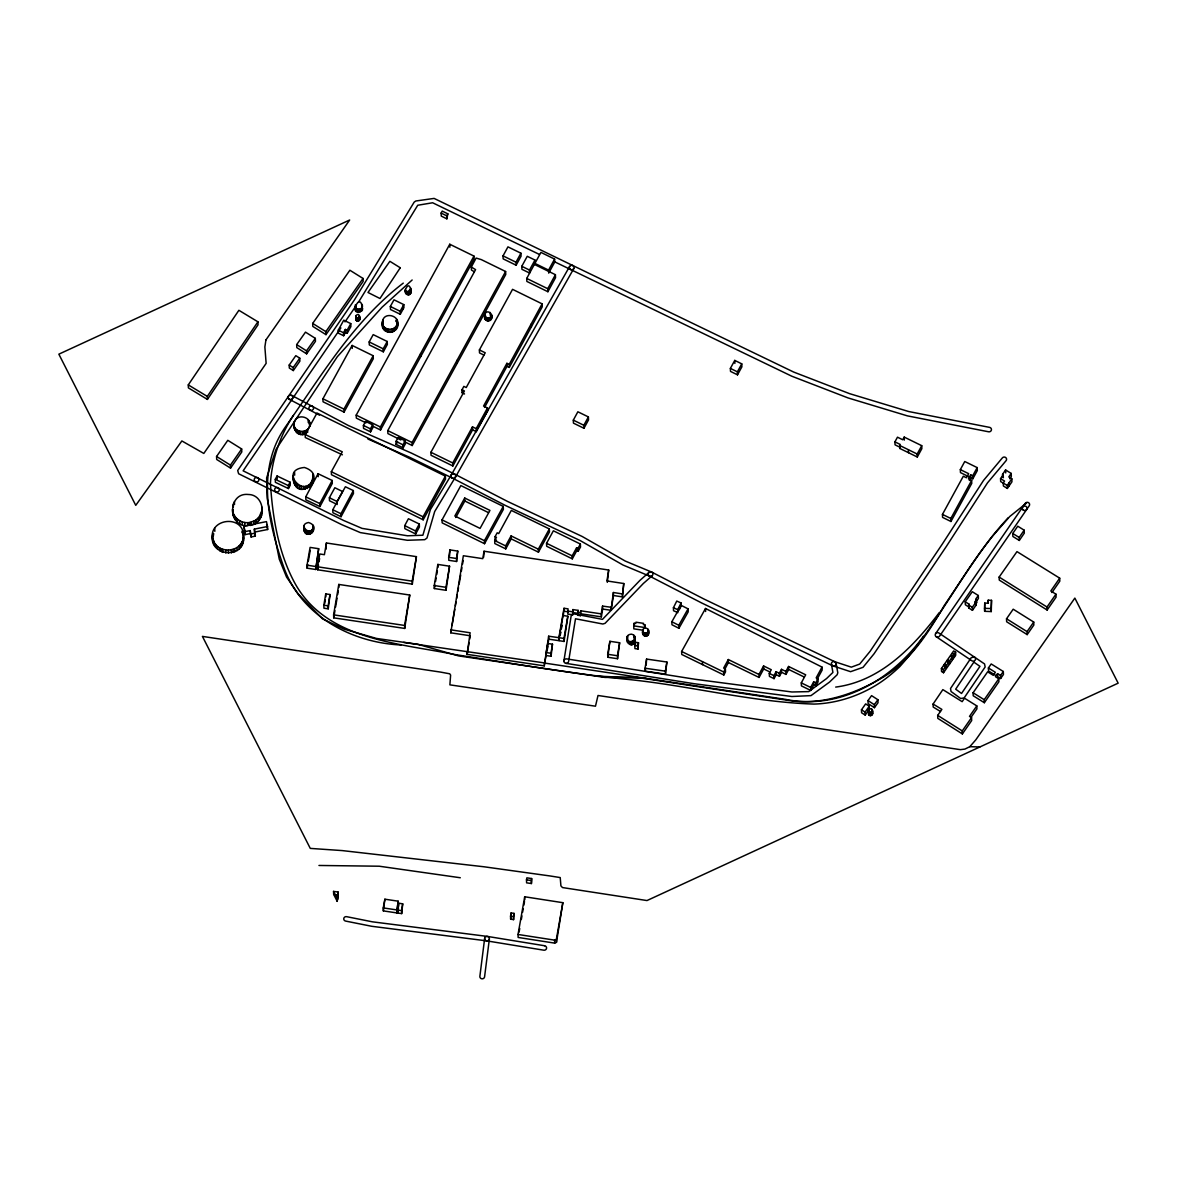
<?xml version="1.0" encoding="UTF-8"?>
<svg xmlns="http://www.w3.org/2000/svg" width="1177" height="1177" viewBox="0 0 1177 1177"><rect width="100%" height="100%" fill="white"/><g stroke="black" fill="none" stroke-linecap="round" stroke-linejoin="round"><path stroke-width="1.5" d="M309.728 423.47C310.846 434.328 292.264 433.798 294.103 423.029C295.78 412.789 312.317 416.334 309.845 426.471L309.492 422.19M313.17 526.428C312.199 538.11 296.457 524.736 308.565 522.514C323.543 527.458 303.048 543.436 303.96 527.002M313.273 530.489L312.685 524.898M313.156 476.17C308.712 502.932 276.374 470.153 304.416 467.475C330.708 475.994 294.736 505.948 293.235 477.244M313.229 480.981L312.832 474.375M397.414 326.176C401.283 315.112 382.672 310.743 382.393 322.63C379.524 335.813 401.475 334.636 397.326 321.821M212.713 534.402C207.593 556.412 245.022 559.693 243.61 537.492C245.037 513.025 205.386 518.16 213.169 541.964M212.787 539.184L213.699 533.652M984.531 608.332L984.752 603.095L988.062 603.198L988.209 600.196L991.52 600.344L991.269 611.569L984.663 611.319L984.531 608.332L991.152 608.568L991.269 611.569M984.663 611.319L984.752 603.095M991.152 608.568L991.52 600.344M293.353 480.245L293.323 475.596M382.51 325.617L382.878 319.835M627.091 637.228C627.061 647.306 641.391 637.331 631.666 634.182C620.382 634.403 632.299 652.661 635.139 640.582M262.059 510.229L259.028 517.218L255.188 520.514L249.892 522.47L250.024 525.457C267.164 523.456 265.781 494.59 248.303 494.487C227.632 492.207 227.293 527.414 247.95 525.678L247.832 522.676C240.285 523.103 232.752 517.115 232.443 509.376M262.177 513.216L262.236 510.259M243.492 540.567L242.992 531.739M355.719 315.73C358.058 323.072 361.795 310.61 355.719 315.73L355.969 320.129C358.352 323.189 361.295 318.643 359.676 316.083M868.288 710.055C870.568 717.911 875.041 704.685 868.288 710.055L868.567 714.601C871.318 717.911 874.334 712.571 872.334 709.863M304.078 530.003L304.196 528.914M648.439 630.313C648.777 633.917 642.789 634.241 642.716 630.607C643.775 624.825 651.44 629.651 648.453 634.344C646.394 638.743 640.906 634.506 642.716 630.607M648.453 634.344L648.13 629.298M232.722 509.42L232.56 512.378M491.383 318.879C494.208 313.597 485.954 308.286 484.747 315.083C482.335 323.131 494.649 322.189 491.397 314.627M484.659 938.407L479.878 976.248A2.369 2.251 -2.3 0 0 481.864 978.793A2.369 2.251 -2.3 0 0 484.571 976.895L489.382 938.878M484.865 318.084L485.601 315.936M337.21 901.361L338.137 892.063L333.547 891.401L333.68 894.402L337.21 901.361L338.137 892.063M410.95 289.027C399.091 299.9 410.17 274.094 410.92 293.029C408.86 297.207 403.534 293.147 405.3 289.365M410.92 293.029L410.641 287.938M622.236 593.899L613.379 592.517L613.497 595.503L622.353 596.886L623.781 583.527L606.935 580.938L608.7 570.021L484.041 551.233L482.776 558.648L463.355 555.735L450.762 632.814L470.256 635.757L469.682 639.14M622.353 596.886L623.781 583.527M362.384 310.051C361.442 287.291 346.494 319.953 362.384 310.051L362.075 304.299M607.317 582.365L608.7 570.021M397.532 910.042L398.635 903.171L402.711 903.862L401.681 913.587L397.649 913.043L397.532 910.042L401.563 910.601L401.681 913.587M397.649 913.043L398.473 907.879M836.082 663.372L837.803 672.773L837.156 674.745L829.535 682.072L810.997 695.622L791.841 696.504L694.43 683.749L565.872 663.328A2.369 2.251 -2.3 0 1 563.93 660.753L571.183 615.762L574.008 613.894L602.492 619.352L639.95 580.364L648.954 572.419M634.815 645.599L635.359 642.259L638.478 642.716L638.052 649.042L634.933 648.601L634.815 645.599L637.934 646.055L638.052 649.042M637.934 646.055L638.478 642.716M645.07 668.227L646.585 659.076L666.888 662.018L665.491 674.156L645.187 671.214L645.07 668.227L665.373 671.155L665.491 674.156M645.187 671.214L645.687 668.168M646.202 665.123L646.585 659.076M665.373 671.155L666.888 662.018M323.837 605.213L325.735 593.899L330.016 594.532L328.236 608.833L323.955 608.215L323.837 605.213L328.118 605.846L328.236 608.833M324.764 603.36L325.308 600.123M328.118 605.846L330.016 594.532M610.892 607.244L602.55 606.081L602.668 609.083L611.01 610.245L613.379 592.517M611.01 610.245L613.497 595.503M333.606 614.85L338.785 584.439L409.758 595.032L404.711 628.43L333.724 617.851L333.606 614.85L404.594 625.443L404.711 628.43M333.724 617.851L334.945 610.686M335.563 607.111L337.078 598.166M337.681 594.591L338.299 591.016M404.594 625.443L409.758 595.032M448.672 557.324L449.952 549.909L457.75 551.086L456.602 561.488L448.805 560.311L448.672 557.324L456.485 558.486L456.602 561.488M449.555 555.868L449.952 549.909M456.485 558.486L457.75 551.086M401.563 910.601L402.711 903.862M546.363 653.426L544.245 665.873L467.092 654.353L469.108 642.524M483.644 557.192L484.041 551.233M544.245 665.873L548.659 636.198L558.884 637.669L559.001 640.671L548.776 639.185L548.659 636.198M546.172 652.558L547.717 643.481L552.499 644.187L551.071 656.266L546.29 655.545L546.172 652.558L550.954 653.264L551.071 656.266M546.967 649.866L548.776 639.185M547.07 651.013L547.849 646.467M550.954 653.264L552.499 644.187M558.884 637.669L564.033 608.274L568.064 608.862L567.785 614.114L572.611 614.732L572.846 609.583L578.172 610.392L577.966 615.262L580.408 615.689L580.717 610.804L601.226 613.864L601.344 616.866L580.835 613.805M572.611 614.732L572.846 609.583M601.226 613.864L602.55 606.081M601.344 616.866L602.668 609.083M607.685 654.28L609.892 641.303L619.646 642.76L617.557 658.723L607.803 657.266L607.685 654.28L617.439 655.736L617.557 658.723M607.803 657.266L609.892 641.303M617.439 655.736L619.646 642.76M315.73 569.477L318.673 548.703L310.095 547.408L307.02 565.181L307.138 568.182L315.73 569.477L318.673 548.703M317.555 566.784L319.761 553.97L324.396 554.691L326.412 542.98L416.423 556.647L412.303 584.145L317.672 569.786L317.555 566.784L412.185 581.158L412.303 584.145M317.672 569.786L318.496 564.975M319.055 561.767L319.6 558.575M325.955 549.321L326.412 542.98M412.185 581.158L416.423 556.647M434.225 585.543L437.844 564.43L449.555 566.196L446.054 590.31L434.342 588.544L434.225 585.543L445.936 587.308L446.054 590.31M434.342 588.544L434.946 585.028M435.549 581.497L436.152 577.981M436.77 574.464L437.373 570.933M445.936 587.308L449.555 566.196M450.762 632.814L451.38 629.209M451.997 625.59L454.793 609.333M455.411 605.714L456.029 602.094M456.661 598.49L457.279 594.871M457.897 591.251L458.515 587.632M459.133 584.027L460.693 574.994M461.31 571.375L461.928 567.755M462.546 564.151L463.164 560.532M510.538 916.192L511.098 912.955L514.025 913.396L513.584 919.62L510.656 919.193L510.538 916.192L513.466 916.618L513.584 919.62M510.656 919.193L511.098 912.955M513.466 916.618L514.025 913.396M531.415 883.544L531.636 878.542L526.869 877.836L526.487 879.837L526.605 882.838L531.415 883.544L531.636 878.542M644.908 624.869L644.466 627.473L633.726 625.87L634.182 623.266L635.742 623.501L635.963 622.206L643.569 623.354L643.348 624.649L644.908 624.869L645.025 627.871M307.138 568.182L307.756 564.622M308.359 561.061L310.213 550.395M396.723 912.896L398.15 901.185L384.894 899.199L383.231 907.908L383.349 910.895L396.723 912.896L398.15 901.185M559.178 637.713L563.062 615.497L567.844 616.233L564.077 641.45L559.296 640.715L559.178 637.713L563.945 638.449L564.077 641.45M559.914 635.477L560.517 632.02M561.12 628.562L561.723 625.105M563.239 616.454L564.033 608.274M560.193 635.58L560.796 632.167M561.385 628.739L561.988 625.325M563.945 638.449L567.844 616.233M518.027 934.464L524.692 896.771L562.841 902.685L556.486 942.306L554.705 943.13L518.145 937.451L518.027 934.464L554.588 940.129L556.368 939.32L562.841 902.685M519.101 932.066L519.734 928.476M521.323 919.502L521.955 915.912M522.588 912.322L523.221 908.732M523.868 905.142L524.501 901.553M577.966 615.262L578.172 610.392M355.307 308.948L356.322 306.476M383.349 910.895L384.894 899.199M642.833 633.609L643.069 632.49M580.408 615.689L580.717 610.804M382.393 322.63C382.51 331.178 396.472 331.649 397.296 323.175M213.052 538.963C216.318 554.544 241.565 553.205 243.374 537.58M355.189 305.961C355.263 310.949 363.796 309.772 362.339 304.917M681.071 602.992L677.717 609.657L677.834 612.658L673.538 610.716L673.421 607.729L676.76 601.05L681.071 602.992L681.189 605.978L679.173 609.98M275.271 479.348L277.066 475.979L290.116 482.217L290.233 485.218L288.439 488.558L275.389 482.335L275.271 479.348L288.321 485.571L288.439 488.558M305.755 496.841L318.07 473.728L332.179 480.466L332.297 483.467L319.938 506.551L305.873 499.828L305.755 496.841L319.82 503.565L319.938 506.551M319.82 503.565L332.179 480.466M474.287 271.755L471.433 270.033L471.315 267.047L476.111 258.072L481.261 259.587L505.61 271.504L505.742 274.491L412.215 445.524L404.108 441.552M288.321 485.571L290.116 482.217M341.05 516.703L340.933 513.716L353.335 490.574L345.376 486.763L332.797 509.744L332.914 512.745L341.05 516.703L353.453 493.56L353.335 490.574M404.711 525.633L408.419 518.733L419.306 524.015L419.424 527.002L415.658 533.975L404.829 528.635L404.711 525.633L415.54 530.974L415.658 533.975M509.185 364.414L506.904 363.31L507.022 366.297L509.303 367.415L509.185 364.414L542.111 303.857L512.554 289.336L479.392 349.937L479.51 352.923L483.879 355.057M509.303 367.415L542.229 306.844L542.111 303.857M415.54 530.974L419.306 524.015M728.298 659.532L728.416 662.533L759.077 677.452L758.959 674.45L728.298 659.532L723.664 668.065L725.385 668.904L725.503 671.89L723.826 674.98L681.748 654.471L681.63 651.484L705.509 608.48L822.017 667.094L822.149 670.081L817.118 679.335M724.561 669.639L728.416 662.533M758.959 674.45L763.579 665.961L771.273 669.713L769.272 673.391L769.405 676.378L774.054 678.643L776.202 674.686L776.084 671.699L779.336 673.288L779.454 676.275L776.202 674.686M759.077 677.452L763.696 668.948L763.579 665.961M813.807 684.837L815.867 685.838L815.749 682.851L813.675 681.836L813.807 684.837L810.762 690.443L801.405 685.897L801.287 682.895L805.686 674.804L788.575 666.476L785.868 671.434L786.001 674.421L781.616 672.302L781.499 669.316L785.868 671.434M810.762 690.443L810.644 687.442L813.675 681.836M822.017 667.094L816.161 677.878L817.971 678.761L818.089 681.748L815.867 685.838M356.204 318.04L355.969 320.129M441.125 213.081L442.228 211.08L447.848 213.846L446.863 218.834L441.257 216.082L441.125 213.081L446.745 215.847L446.863 218.834M400.283 314.274L400.151 311.287L403.799 304.622L393.986 299.811L390.337 306.476L390.455 309.477L400.283 314.274L403.932 307.609L403.799 304.622M370.549 431.856L370.431 428.869L372.623 424.853L365.606 421.41L363.413 425.412L363.531 428.413L370.549 431.856L372.741 427.854L372.623 424.853M503.035 255.88L507.949 246.861L520.925 253.202L521.058 256.203L516.129 265.208L503.153 258.866L503.035 255.88L516.012 262.221L516.129 265.208M412.215 445.524L412.082 442.537L505.61 271.504M516.012 262.221L520.925 253.202M534.976 260.058L529.503 270.077L529.621 273.064L521.911 269.298L521.794 266.296L527.252 256.292L534.976 260.058L535.094 263.06L526.722 278.434L526.84 281.421L547.893 291.719L555.529 277.698L555.412 274.697L534.373 264.413M548.585 270.107L554.602 259.087L540.92 252.393L534.917 263.413L548.585 270.107L548.717 273.093L554.72 262.088L554.602 259.087M547.893 291.719L547.761 288.718L555.412 274.697M496.576 540.317L495.193 539.654L495.076 536.653L497.18 532.798L498.724 533.564L511.318 510.406L549.335 528.944L549.453 531.93L538.448 552.16L511.201 538.889L511.083 535.903L538.33 549.173L538.448 552.16M511.201 538.889L505.757 548.879L494.811 543.568L494.693 540.567L496.459 537.33L495.076 536.653M573.317 420.13L577.863 411.788L588.397 416.923L588.515 419.909L583.969 428.266L573.434 423.132L573.317 420.13L583.851 425.28L583.969 428.266M505.757 548.879L505.639 545.893L511.083 535.903M583.851 425.28L588.397 416.923M538.33 549.173L549.335 528.944M723.826 674.98L723.693 671.993L725.385 668.904M894.917 441.861L897.477 437.182L902.73 439.757L904.201 437.094L921.738 445.671L921.856 448.658L917.295 457L899.758 448.422L900.184 444.435L894.917 441.861L895.05 444.847L900.302 447.422L899.758 448.422M774.054 678.643L773.922 675.657L776.084 671.699M779.336 673.288L781.499 669.316M779.454 676.275L781.616 672.302M786.001 674.421L788.693 669.463L788.575 666.476M815.749 682.851L817.971 678.761M968.774 476.67L960.461 472.595L960.344 469.608L964.757 461.516L977.19 467.607L977.307 470.594L972.82 478.804L970.804 477.818L970.687 474.831L972.702 475.817L972.82 478.804M347.112 330.281L350.761 323.616L343.758 320.173L338.27 330.178L338.387 333.165L343.655 335.739L345.479 332.414L345.361 329.413L347.112 330.281L347.23 333.268L345.479 332.414M347.23 333.268L350.878 326.603L350.761 323.616M322.925 398.782L352.144 345.435L373.183 355.748L373.3 358.75L344.067 412.097L323.042 401.784L322.925 398.782L343.949 409.11L344.067 412.097M343.949 409.11L373.183 355.748M383.334 351.82L383.202 348.833L387.218 341.492L373.197 334.621L369.181 341.948L369.298 344.935L383.334 351.82L387.336 344.493L387.218 341.492M366.003 422.867L356.322 418.115L356.204 415.128L449.761 244.242L473.978 256.1L474.096 259.087L380.524 429.988L372.447 426.03M329.369 497.739L334.842 487.734L342.551 491.515L337.078 501.52L337.196 504.521L329.486 500.74L329.369 497.739L337.078 501.52M380.524 429.988L380.392 426.986L473.978 256.1M400.857 439.963L387.895 433.592L387.777 430.605L475.582 269.621L471.315 267.047M403.152 447.848L403.034 444.847L405.212 440.845L398.209 437.417L396.016 441.404L396.134 444.406L403.152 447.848L405.344 443.847L405.212 440.845M464.532 393.971L462.105 392.794L461.987 389.808L463.856 386.38L466.239 387.542L485.218 352.776L479.392 349.937M462.105 392.794L463.355 390.514M472.595 429.84L476.302 431.65L476.185 428.663L472.477 426.854L472.595 429.84L452.865 465.974L431.032 455.278L430.914 452.292L464.415 390.985L461.987 389.808M506.904 363.31L483.57 406.036L487.499 407.963L487.616 410.964L476.302 431.65M452.865 465.974L452.748 462.973L472.477 426.854M484.541 407.448L507.022 366.297M476.185 428.663L487.499 407.963M576.774 550.674L572.302 558.84L546.672 546.275L546.555 543.288L553.381 530.798L580.379 544.039L580.511 547.025L578.142 551.351L576.774 550.674L576.656 547.688L578.01 548.35L578.142 551.351M730.373 368.416L734.757 360.412L741.76 363.84L741.893 366.827L737.508 374.83L730.49 371.402L730.373 368.416L737.39 371.844L737.508 374.83M737.39 371.844L741.76 363.84M917.295 457L917.177 454.013L921.738 445.671M970.687 474.831L968.48 478.848L971.643 480.393L971.761 483.394L950.942 521.485L942.571 517.394L942.453 514.393L963.316 476.214L966.42 477.744L968.656 473.669L960.344 469.608M969.333 480.496L970.804 477.818M972.702 475.817L977.19 467.607M950.942 521.485L950.825 518.498L971.643 480.393M343.655 335.739L343.537 332.753L345.361 329.413M305.181 434.548L317.01 413.009L445.392 476.126L445.509 479.127L423.176 519.807L331.458 474.714L331.34 471.727L342.272 451.806L305.181 434.548L305.299 437.535L342.389 454.808M446.745 215.847L447.848 213.846M396.134 444.406L397.605 441.743M423.176 519.807L423.058 516.806L445.392 476.126M442.037 519.881L460.84 485.571L503.256 506.404L503.373 509.406L484.541 543.7L442.155 522.868L442.037 519.881L484.424 540.699L484.541 543.7M464.709 498.018L454.837 516.012L480.069 528.399L489.941 510.406L464.709 498.018L464.827 501.005L455.779 517.512M484.424 540.699L503.256 506.404M572.302 558.84L572.184 555.853L576.656 547.688M578.01 548.35L580.379 544.039M671.846 621.75L681.115 605.331L688.074 608.862L688.192 611.863L678.923 628.268L671.964 624.752L671.846 621.75L678.805 625.281L678.923 628.268M678.805 625.281L688.074 608.862M451.277 474.949L569.609 266.473M455.44 477.082L573.788 268.591M484.747 315.083C484.939 318.555 490.191 319.129 491.25 315.892M451.306 474.905L430.414 509.553L422.881 535.226L407.463 535.785L362.001 528.37L343.596 520.469L243.124 470.829L340.889 327.897M455.411 477.126L434.681 511.539L426.986 538.007L424.779 539.669L407.374 540.287L360.309 532.592L341.565 524.559L238.622 473.743L237.695 470.506L354.395 299.944L414.201 202.091L415.849 200.987L434.107 198.413L572.772 265.516M293.367 415.481C280.052 435.49 272.005 459.324 270.43 483.291C272.52 516.865 278.184 551.704 294.132 581.806C324.97 639.979 398.106 643.025 455.058 654.574C510.627 663.137 566.093 672.773 622.015 678.835C686.294 684.705 749.469 702.022 813.998 704.081C835.773 703.449 857.15 696.622 875.747 685.397C884.457 680.115 892.372 673.612 899.772 666.638C935.288 626.87 959.432 577.804 992.652 536.05L1009.778 516.482L1026.491 503.079M358.411 302.342L417.732 205.254L432.636 202.768L539.404 254.438M188.276 384.894L238.887 310.301L257.91 321.807L258.028 324.808L207.417 399.415L188.394 387.895L188.276 384.894L207.299 396.414L207.417 399.415M207.299 396.414L257.91 321.807M940.511 711.496L933.199 707.053L933.081 704.052L942.851 689.619L962.153 701.669L964.507 698.211L976.807 705.891L976.925 708.878L970.657 717.882M345.008 321.88L356.351 305.343M935.597 633.653L1025.255 503.329A2.369 2.251 -2.3 0 1 1028.551 502.682A2.369 2.251 -2.3 0 1 1029.213 505.801L939.57 636.11A2.369 2.251 -2.3 0 1 936.259 636.757A2.369 2.251 -2.3 0 1 935.641 633.609A2.369 2.251 -2.3 0 1 938.966 633.049L984.561 663.946L985.149 666.976L964.125 697.946L960.682 698.52L951.06 691.502L950.516 688.516L971.29 657.59L974.541 657.046A2.369 2.251 -2.3 0 1 975.13 660.209A2.369 2.251 -2.3 0 1 971.819 660.738L936.201 636.713M1012.75 533.49L1017.752 526.207L1024.181 530.18L1024.299 533.166L1019.311 540.449L1012.867 536.477L1012.75 533.49L1019.179 537.462L1019.311 540.449M978.293 595.503L975.704 599.137L976.527 599.652L975.247 601.476L976.174 604.978L972.452 610.319L968.671 607.935L969.068 604.198L965.243 601.785L972.276 591.707L978.293 595.503L978.411 598.49L976.689 600.917M968.671 607.935L969.068 604.198M1019.179 537.462L1024.181 530.18M1002.672 477.347L1002.554 474.346L1005.585 469.947L1011.205 473.434L1011.323 476.42L1009.719 478.745M1000.553 478.612L1004.555 481.084L1003.245 482.982L1003.378 485.969L1007.35 488.44L1007.232 485.439L1000.671 481.599L1000.553 478.612L1003.216 474.758L1002.554 474.346M1011.205 473.434L1008.792 476.92L1011.823 478.789L1011.94 481.79L1007.35 488.44M952.561 656.575L953.87 654.692L951.899 653.456L950.575 655.339L952.561 656.575L952.679 659.576L953.988 657.678L953.87 654.692M1007.232 485.439L1011.823 478.789M941.423 668.521L944.042 664.755L946.014 665.991L946.146 668.992L943.527 672.744L941.541 671.523L941.423 668.521L943.41 669.757L943.527 672.744M995.462 675.289L988.533 670.978L988.4 667.977L991.196 663.96L1003.319 671.508L1003.437 674.509L1000.641 678.511L997.669 676.657L997.552 673.671L1000.524 675.524L1000.641 678.511M1059.697 578.157L1050.826 590.972L1055.96 594.179L1056.078 597.18L1047.133 610.024L999.258 580.084L999.141 577.083L1016.972 551.616L1059.697 578.157L1059.815 581.158L1051.929 592.546M216.568 456.485L227.794 440.316L241.668 448.967L241.785 451.953L230.56 468.122L216.686 459.471L216.568 456.485L230.442 465.121L230.56 468.122M230.442 465.121L241.668 448.967M944.601 667.124L944.469 664.122L947.088 660.371L949.074 661.606L949.192 664.593L946.573 668.359L946.455 665.358L949.074 661.606M947.529 659.738L950.148 655.972L952.119 657.207L952.252 660.209L949.633 663.96L947.647 662.725L947.529 659.738L949.515 660.974L949.633 663.96M943.41 669.757L946.014 665.991M949.515 660.974L952.119 657.207M954.297 654.059L955.606 652.176L953.635 650.955L952.325 652.838L954.297 654.059L954.415 657.06L952.443 655.824M954.415 657.06L955.724 655.162L955.606 652.176M997.552 673.671L995.448 676.687L998.787 678.761L998.905 681.763L984.34 702.713L973.202 695.754L973.085 692.767L987.635 671.802L993.256 675.304L995.345 672.288L988.4 667.977M984.34 702.713L984.222 699.712L998.787 678.761M972.452 610.319L972.334 607.317L976.057 601.991M976.174 604.978L975.365 604.478L976.645 602.639L976.527 599.652M976.807 705.891L969.495 716.381L971.555 717.587L971.672 720.574L962.374 733.933L937.804 718.367L937.686 715.381L941.865 709.393L933.081 704.052M1006.526 618.778L1013.191 609.2L1033.73 622.059L1033.847 625.046L1027.183 634.609L1006.644 621.765L1006.526 618.778L1027.065 631.622L1027.183 634.609M1027.065 631.622L1033.73 622.059M1047.133 610.024L1047.015 607.023L1055.96 594.179M1000.524 675.524L1003.319 671.508M962.374 733.933L962.256 730.932L971.555 717.587M312.685 323.425L349.878 270.239L363.031 278.449L363.149 281.435L325.97 334.636L312.802 326.412L312.685 323.425L325.838 331.634L325.97 334.636M289.204 365.076L295.795 355.66L299.767 358.161L299.885 361.162L293.308 370.564L289.321 368.063L289.204 365.076L293.191 367.577L293.308 370.564M293.191 367.577L299.767 358.161M325.838 331.634L363.031 278.449M296.678 344.611L305.49 332.135L315.333 338.358L315.451 341.345L306.638 353.836L296.795 347.612L296.678 344.611L306.52 350.849L306.638 353.836M306.52 350.849L315.333 338.358M861.476 709.79L865.639 703.905L869.259 706.2L869.376 709.201L865.227 715.086L861.593 712.791L861.476 709.79L865.11 712.1L865.227 715.086M865.11 712.1L869.259 706.2M868.008 700.595L871.568 695.636L877.895 699.726L878.013 702.713L874.437 707.671L868.126 703.596L868.008 700.595L874.32 704.685L874.437 707.671M874.32 704.685L877.895 699.726M939.364 612.481C913.47 646.732 880.528 681.277 835.685 687.088M969.833 746.674L975.807 739.833L1074.851 598.093L1118.15 683.175L646.982 900.552L562.488 887.561L560.914 885.884L560.223 877.571L550.321 875.997L484.085 866.787L342.242 850.588L310.272 848.396L202.429 636.404L440.581 672.096L449.732 673.803L450.614 675.098L449.879 684.852L595.488 706.2L598.004 695.489L960.388 749.661L964.905 749.087L969.833 746.674L979.882 746.968M923.386 636.286C892.137 679.688 840.113 710.54 785.427 699.359L544.907 663.122M1008.306 517.703C983.413 544.039 964.772 575.538 944.366 605.331C928.462 632.373 911.233 660.106 883.795 676.819C856.385 693.253 823.885 704.905 791.503 700.874L637.478 677.496L605.052 677.437L458.486 655.883L417.967 644.319L376.463 638.434L344.258 629.195L322.498 618.852L298.193 593.929L286.555 577.054L279.258 559.104L267.12 497.989L266.635 477.833L276.006 449.408L337.313 356.719L382.113 307.153L412.141 279.994M652.176 575.73L643.378 583.454L605.081 623.324L602.859 624.016L575.494 618.778L568.609 661.445A2.369 2.251 -2.3 0 1 565.902 663.328M403.27 283.113C353.262 321.321 321.086 376.302 285.423 426.913C255.615 469.594 268.327 524.192 284.525 569.3C302.401 616.527 352.453 642.804 401.019 644.967M869.479 711.805L868.567 714.601M294.485 421.646C291.602 428.972 298.693 438.271 306.417 433.327L306.3 430.341M255.203 533.122L255.321 536.109L251.054 536.962L250.936 533.961L255.203 533.122L254.35 529.12L267.532 526.516L266.473 521.617L243.86 526.075L245.169 534.593L250.333 533.578L250.201 530.592L245.051 531.607L245.169 534.593M267.532 526.516L267.65 529.503L254.467 532.122L254.35 529.12M247.832 522.676L249.892 522.47M318.952 865.463L379.229 866.213L460.295 877.748M598.269 676.157L646.364 678.379M567.667 611.113L572.478 611.731M403.682 642.392L544.127 662.886M333.68 894.402L338.255 895.05M564.151 611.26L568.182 611.849M526.487 879.837L531.298 880.543M383.231 907.908L396.605 909.895M572.964 612.57L578.304 613.379M642.789 630.195L633.844 628.856L633.726 625.87M450.644 629.827L470.138 632.77L467.092 654.353M307.02 565.181L315.598 566.49M577.848 612.261L580.29 612.687M834.537 661.636L851.324 667.153L859.681 664.078L870.127 651.278L942.468 543.833L983.531 480.422L1002.348 457.912A2.369 2.251 -2.3 0 1 1005.688 457.544A2.369 2.251 -2.3 0 1 1006.055 460.707L987.488 482.879L946.499 546.202L874.055 653.779L863.021 667.33L850.574 671.684L832.963 665.902M651.528 572.007L625.281 561.076L582.159 536.462L507.522 501.431L454.499 474.037M649.601 576.142L622.957 565.004L579.952 540.449L505.36 505.448L452.218 477.994L409.272 457.117L367.93 439.036M673.421 607.729L677.717 609.657M834.831 661.754L703.861 598.975L651.705 572.096M832.669 665.785L701.683 602.977L649.424 576.053A2.369 2.251 -2.3 0 1 649.424 572.096A2.369 2.251 -2.3 0 1 652.941 574.126A2.369 2.251 -2.3 0 1 649.321 576.009M572.772 265.516L793.695 372.064L849.603 393.662L908.718 411.538L989.563 427.369A2.369 2.251 -2.3 0 1 991.402 430.032A2.369 2.251 -2.3 0 1 988.592 431.782L907.379 415.864L848.058 397.929L791.797 376.213L554.176 261.588M454.454 474.007L411.317 453.057L348.51 425.588L291.616 395.354M788.693 669.463L804.259 677.04M801.287 682.895L810.644 687.442M763.696 668.948L769.861 671.964M769.272 673.391L773.922 675.657M494.693 540.567L505.639 545.893M681.63 651.484L723.693 671.993M332.797 509.744L340.933 513.716M899.64 445.436L917.177 454.013M521.794 266.296L529.503 270.077M526.722 278.434L547.761 288.718M942.453 514.393L950.825 518.498M338.27 330.178L343.537 332.753M430.914 452.292L452.748 462.973M390.337 306.476L400.151 311.287M369.181 341.948L383.202 348.833M356.204 415.128L380.392 426.986M387.777 430.605L412.082 442.537M396.016 441.404L403.034 444.847M363.413 425.412L370.431 428.869M464.827 501.005L488.484 512.628M546.555 543.288L572.184 555.853M331.34 471.727L423.058 516.806M289.321 399.312L319.511 415.172M871.289 711.747L872.613 713.63M975.821 602.138L976.645 602.639M999.141 577.083L1047.015 607.023M944.469 664.122L946.455 665.358M973.085 692.767L984.222 699.712M968.553 604.949L972.334 607.317M969.186 607.185L965.361 604.772L965.243 601.785M937.686 715.381L962.256 730.932M410.052 290.086L410.758 290.925M647.659 631.534L648.262 632.284M395.781 320.835L396.649 322.086L396.517 319.085M333.547 891.401L337.093 898.375M241.947 531.872L242.609 533.284L242.491 530.283M362.192 307.3L362.59 308.668M309.61 425.191L308.889 420.733M266.59 524.604L267.65 529.503M250.201 530.592L250.936 533.961M250.333 533.578L251.054 536.962M254.747 533.446L255.321 536.109M243.86 526.075L245.051 531.607M831.403 664.166L832.919 672.42L826.519 678.599L808.731 691.605L791.944 691.988L695.21 679.291L566.652 658.885A2.369 2.251 -2.3 0 0 563.93 660.753M397.252 323.601L397.443 324.808M627.253 641.818L627.753 635.771M1008.792 483.173L1008.91 486.16M1005.585 469.947L1005.717 472.933M1003.216 474.758L1003.334 477.744M988.209 600.196L988.327 603.198M975.247 601.476L975.365 604.478M908.409 449.717L908.526 452.704M904.201 437.094L904.319 440.095M872.245 709.702L872.437 714.454M872.069 714.998L871.774 709.113M871.112 712.541L871.23 715.542M870.391 712.688L870.509 715.69M869.582 712.556L869.7 715.542M868.744 709.275L869.038 715.16M734.757 360.412L734.875 363.399M705.509 608.48L705.626 611.481M702.448 661.651L702.566 664.637M647.747 632.329L647.88 635.33M646.703 633.049L646.835 636.051M645.849 633.27L645.967 636.257M644.658 633.138L644.775 636.139M643.716 632.623L643.834 635.609M642.951 629.504L643.142 634.786M635.359 642.259L635.477 645.261M635.021 637.596L635.153 641.333M634.182 623.266L634.3 626.267M634.594 636.198L634.962 642.098M633.77 635.153L633.888 638.14M634.153 640.332L634.285 643.333M633.667 640.818L633.785 643.804M632.858 641.333L632.976 644.319M631.946 641.656L632.064 644.643M631.255 641.759L631.372 644.746M630.416 641.715L630.534 644.716M629.607 641.509L629.724 644.51M628.312 640.744L628.43 643.745M627.341 636.477L627.532 642.568M556.368 939.32L556.486 942.306M531.224 324.087L531.342 327.088M554.588 940.129L554.705 943.13M524.692 896.771L524.81 899.758M490.706 316.834L490.824 319.835M490.162 312.435L490.294 315.436M489.853 317.599L489.97 320.6M488.543 318.055L488.661 321.056M487.852 318.084L487.969 321.071M487.057 317.937L487.175 320.938M485.895 317.319L486.013 320.321M484.88 313.994L485.218 319.35M457.147 360.294L457.264 363.281M449.761 244.242L449.879 247.244M437.844 564.43L437.976 567.417M420.586 353.6L420.704 356.587M410.185 290.999L410.317 293.985M409.243 291.646L409.361 294.647M408.272 291.852L408.39 294.853M407.11 291.69L407.227 294.677M406.124 291.102L406.242 294.088M405.55 290.322L405.682 293.308M403.078 305.946L403.196 308.948M396.987 324.514L397.105 327.515M396.149 326.191L396.266 329.192M395.251 327.265L395.369 330.251M393.942 328.295L394.074 331.281M392.912 328.824L393.03 331.811M391.809 329.207L391.926 332.194M390.014 329.457L390.131 332.444M388.322 329.31L388.439 332.297M387.439 329.089L387.557 332.076M386.247 328.589L386.365 331.576M384.967 327.736L385.085 330.737M383.893 326.647L384.011 329.648M383.143 325.499L383.261 328.486M382.466 321.262L382.716 327.088M398.635 903.171L398.753 906.158M362.001 307.609L362.119 310.596M361.368 308.359L361.486 311.346M360.206 309.08L360.324 312.082M359.573 316.863L359.691 319.864M359.22 317.452L359.353 320.453M358.72 309.345L358.838 312.332M358.485 318.011L358.617 320.997M357.47 309.095L357.587 312.096M357.764 318.173L357.882 321.159M356.94 318.055L357.058 321.041M356.351 308.418L356.469 311.405M356.307 317.672L356.425 320.674M355.439 304.593L355.66 310.36M355.307 306.785L355.425 309.786M352.144 345.435L352.261 348.421M338.785 584.439L338.902 587.441M325.735 593.899L325.852 596.886M337.578 896.374L337.696 899.36M318.07 473.728L318.202 476.729M312.523 480.216L312.641 483.217M311.67 481.849L311.787 484.836M312.979 528.238L313.097 531.224M312.655 528.944L312.788 531.93M308.168 419.63L308.286 422.631M310.625 483.173L310.743 486.175M312.126 529.709L312.243 532.695M307.565 429.325L307.683 432.327M311.361 530.386L311.478 533.387M308.933 484.6L309.065 487.587M310.537 530.871L310.654 533.858M309.786 531.136L309.904 534.137M305.093 430.973L305.211 433.975M307.271 485.498L307.388 488.499M308.904 531.268L309.021 534.27M308.021 531.254L308.139 534.255M303.666 431.444L303.784 434.431M305.284 486.13L305.402 489.117M307.079 531.062L307.197 534.049M302.312 431.635L302.43 434.622M306.197 530.68L306.329 533.667M305.49 530.18L305.608 533.166M303.401 486.336L303.519 489.338M304.799 529.444L304.917 532.431M300.4 431.518L300.518 434.504M304.387 528.767L304.519 531.769M304.063 525.928L304.181 530.827M299.076 431.165L299.193 434.151M301.312 486.175L301.43 489.176M297.722 430.532L297.84 433.519M299.488 485.674L299.605 488.676M296.633 429.752L296.751 432.739M295.604 428.693L295.721 431.679M297.649 484.747L297.766 487.749M294.75 427.354L294.868 430.341M294.103 423.029L294.338 428.869M296.163 483.615L296.295 486.601M294.559 472.168L294.677 475.17M294.941 482.217L295.059 485.204M294.176 480.922L294.294 483.924M293.485 479.039L293.603 482.04M277.066 475.979L277.183 478.98M262.118 507.272L262.294 511.745M261.441 512.878L261.574 515.864M260.882 514.246L261.014 517.247M260.176 515.57L260.308 518.571M259.028 517.218L259.146 520.205M258.175 518.145L258.307 521.146M256.248 519.807L256.365 522.794M255.188 520.514L255.306 523.5M253.599 521.337L253.717 524.339M251.157 522.191L251.275 525.177M244.728 522.485L244.845 525.472M243.477 534.505L243.639 538.786M242.227 521.867L242.344 524.854M242.683 540.302L242.815 543.303M242.094 541.729L242.212 544.73M241.197 543.303L241.314 546.305M239.652 520.705L239.77 523.691M240.432 544.362L240.549 547.364M239.196 545.731L239.314 548.717M237.357 519.116L237.474 522.102M236.96 547.555L237.077 550.556M235.429 517.144L235.547 520.131M234.4 501.564L234.517 504.565M234.561 515.894L234.679 518.895M233.826 514.599L233.943 517.586M233.223 504.05L233.355 507.052M233.237 513.231L233.355 516.217M234.635 548.85L234.753 551.851M232.796 511.804L232.928 514.805M233.12 549.424L233.252 552.425M231.31 549.924L231.442 552.91M228.382 550.262L228.5 553.249M225.69 550.086L225.807 553.072M222.821 549.379L222.939 552.381M221.585 548.909L221.703 551.91M219.922 548.07L220.055 551.057M217.568 546.378L217.701 549.365M215.612 544.274L215.729 547.261M214.714 528.341L214.832 531.327M214.111 541.861L214.229 544.848M213.493 540.434L213.611 543.436M212.875 533.122L213.008 536.123M265.928 339.918L264.869 346.965L266.134 363.384L203.812 453.439L181.861 440.948L135.752 505.345L58.85 354.174L349.657 220.011L265.928 339.918M400.254 267.767L379.965 298.502L367.989 292.485L389.867 261.309L400.254 267.767M973.85 662.136L955.68 689.178L961.535 693.459L979.955 666.344L973.85 662.136M544.51 945.734L487.44 936.421L372.418 921.826L346.626 916.677A2.369 2.251 -2.3 0 0 343.802 918.413A2.369 2.251 -2.3 0 0 345.626 921.076L371.682 926.284L486.69 940.864L543.906 950.207A2.369 2.251 -2.3 0 0 546.555 948.25A2.369 2.251 -2.3 0 0 544.51 945.734M832.404 665.638A2.369 2.251 -2.3 0 0 836.111 663.931A2.369 2.251 -2.3 0 0 832.727 661.739A2.369 2.251 -2.3 0 0 832.404 665.638M485.557 940.423A2.369 2.251 -2.3 0 0 489.367 938.937A2.369 2.251 -2.3 0 0 486.13 936.554A2.369 2.251 -2.3 0 0 485.557 940.423M275.609 491.574A2.369 2.251 -2.3 0 0 279.332 489.926A2.369 2.251 -2.3 0 0 275.977 487.69A2.369 2.251 -2.3 0 0 275.609 491.574M451.997 477.877A2.369 2.251 -2.3 0 0 455.72 476.199A2.369 2.251 -2.3 0 0 452.351 473.978A2.369 2.251 -2.3 0 0 451.997 477.877M288.924 399.047A2.369 2.251 -2.3 0 0 292.793 397.738A2.369 2.251 -2.3 0 0 289.674 395.207A2.369 2.251 -2.3 0 0 288.924 399.047M570.345 269.386A2.369 2.251 -2.3 0 0 574.052 267.709A2.369 2.251 -2.3 0 0 570.683 265.502A2.369 2.251 -2.3 0 0 570.345 269.386M309.845 409.949A2.369 2.251 -2.3 0 0 313.597 408.375A2.369 2.251 -2.3 0 0 310.301 406.08A2.369 2.251 -2.3 0 0 309.845 409.949M1023.107 509.979A2.369 2.251 -2.3 0 0 1026.991 508.685A2.369 2.251 -2.3 0 0 1023.872 506.154A2.369 2.251 -2.3 0 0 1023.107 509.979M255.247 481.555A2.369 2.251 -2.3 0 0 258.94 479.833A2.369 2.251 -2.3 0 0 255.541 477.656A2.369 2.251 -2.3 0 0 255.247 481.555"/></g></svg>
